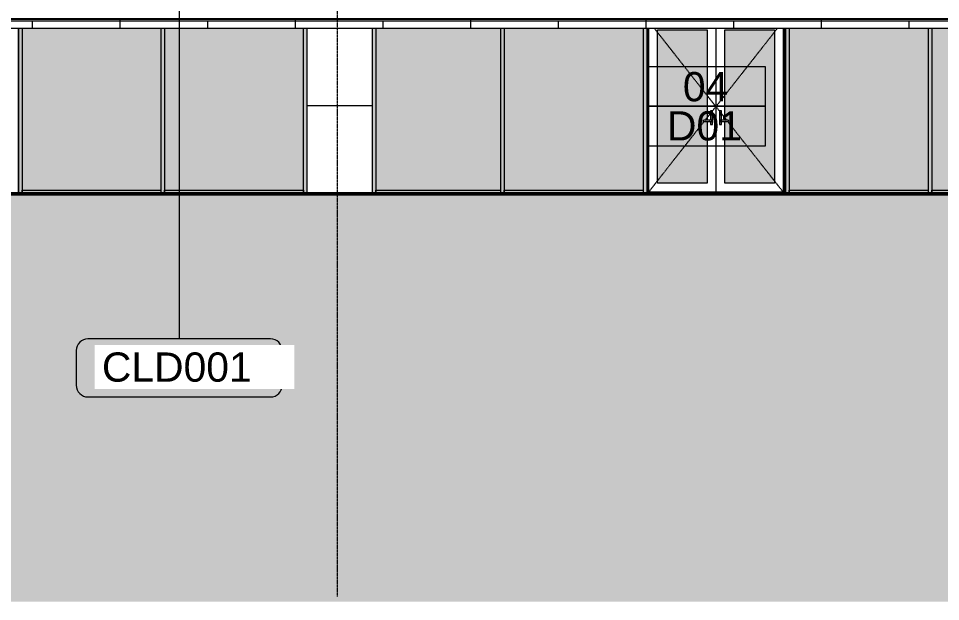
# Model space of a CAD drawing. Header units: millimetres. Extents: x -2361666 to -2009843, y -375 to 29863.
# Drawn here: x -2056963 to -2044342, y -375 to 7600 of the extents above; entities that cross this region are included whole.
import ezdxf

# ---------------------------------------------------------------- set-up
doc = ezdxf.new("R2010")
doc.units = ezdxf.units.MM
for name, pattern in [('AEC_Center', [24, 12, -4, 4, -4]), ('Dash Small', [9, 3, -1.5, 3, -1.5]), ('Grid Line', [21, 12, -3, 3, -3])]:
    doc.linetypes.add(name, pattern=pattern)
for name, color, linetype, lineweight in [('A-ANNO-KEYN', 231, 'Continuous', 5), ('A-CLNG', 13, 'Continuous', 5), ('A-CLNG-PATT', 13, 'Continuous', 5), ('A-DETL', 90, 'Continuous', 50), ('A-DETL-GENF', 92, 'Continuous', 5), ('A-DOOR', 31, 'Continuous', 5), ('A-DOOR-FRAM', 31, 'Continuous', 5), ('A-DOOR-GLAZ', 31, 'Continuous', 5), ('A-DOOR-IDEN', 31, 'Continuous', 5), ('A-FLOR-LEVL', 51, 'Continuous', 5), ('A-GLAZ-CURT', 52, 'Continuous', 5), ('A-GLAZ-CWMG', 51, 'Continuous', 5), ('A-ROOF', 132, 'Continuous', 5), ('A-WALL', 113, 'Continuous', 5), ('A-WALL-PATT', 111, 'Continuous', 5), ('S-GRID', 1, 'Continuous', 5)]:
    doc.layers.add(name, color=color, linetype=linetype, lineweight=lineweight)
doc.styles.add('Arial_2', font='arial.ttf', dxfattribs={"height": 400})

# ---------------------------------------------------------------- blocks, each defined once
blk = doc.blocks.new('System Panel - Glazed-1425433-SOUTH EAST - PART C')
at = {"layer": 'A-GLAZ-CURT'}
blk.add_hatch(color=256, dxfattribs=at).paths.add_polyline_path([(-1604923, 5250), (-1603035, 5250), (-1603035, 7465), (-1604935, 7465), (-1604935, 5250)])
blk = doc.blocks.new('Rectangular Mullion - 50x100mm-1215462-SOUTH EAST - PART C')
at = {"layer": 'A-GLAZ-CWMG'}
blk.add_hatch(color=256, dxfattribs=at).paths.add_polyline_path([(-1604923, 5200), (-1603035, 5200), (-1603035, 5250), (-1604935, 5250), (-1604935, 5200)])
for p, q in [((-1604935, 5200), (-1604935, 5250)), ((-1604935, 5250), (-1603035, 5250)), ((-1603035, 5250), (-1603035, 5200))]:
    blk.add_line(p, q, dxfattribs=at)
blk = doc.blocks.new('Rectangular Mullion - 50x100mm-V407-SOUTH EAST - PART C')
at = {"layer": 'A-GLAZ-CWMG'}
h = blk.add_hatch(color=256, dxfattribs=at)
h.paths.add_polyline_path([(-1602985, 5200), (-1602985, 7465), (-1603035, 7465), (-1603035, 5200)])
h.paths.add_polyline_path([(-1603035, 7592), (-1602985, 7592), (-1602985, 7600), (-1603035, 7600)])
for p, q in [((-1603035, 7592), (-1603035, 7600)), ((-1602985, 7592), (-1602985, 7600)), ((-1603035, 5200), (-1603035, 7465)), ((-1602985, 5200), (-1602985, 7465))]:
    blk.add_line(p, q, dxfattribs=at)
blk = doc.blocks.new('Rectangular Mullion - 50x100mm-V408-SOUTH EAST - PART C')
at = {"layer": 'A-GLAZ-CWMG'}
h = blk.add_hatch(color=256, dxfattribs=at)
h.paths.add_polyline_path([(-1604935, 5200), (-1604935, 7465), (-1604985, 7465), (-1604985, 5200)])
h.paths.add_polyline_path([(-1604985, 7592), (-1604935, 7592), (-1604935, 7600), (-1604985, 7600)])
for p, q in [((-1604985, 7600), (-1604985, 7592)), ((-1604935, 7600), (-1604935, 7592)), ((-1604985, 7465), (-1604985, 5200)), ((-1604935, 7465), (-1604935, 5200))]:
    blk.add_line(p, q, dxfattribs=at)
blk = doc.blocks.new('Rectangular Mullion - 50x100mm-V409-SOUTH EAST - PART C')
at = {"layer": 'A-GLAZ-CWMG'}
h = blk.add_hatch(color=256, dxfattribs=at)
h.paths.add_polyline_path([(-1606885, 5200), (-1606885, 7465), (-1606935, 7465), (-1606935, 5200)])
h.paths.add_polyline_path([(-1606935, 7592), (-1606885, 7592), (-1606885, 7600), (-1606935, 7600)])
for p, q in [((-1606935, 7600), (-1606935, 7592)), ((-1606885, 7600), (-1606885, 7592)), ((-1606935, 7465), (-1606935, 5200)), ((-1606885, 7465), (-1606885, 5200))]:
    blk.add_line(p, q, dxfattribs=at)
blk = doc.blocks.new('Rectangular Mullion - 50x100mm-1425424-SOUTH EAST - PART C')
at = {"layer": 'A-GLAZ-CWMG'}
blk.add_hatch(color=256, dxfattribs=at).paths.add_polyline_path([(-1603257, 7592), (-1603035, 7592), (-1603035, 7600), (-1604935, 7600), (-1604935, 7592), (-1604923, 7592)])
for p, q in [((-1604935, 7592), (-1604935, 7600)), ((-1603035, 7600), (-1603035, 7592))]:
    blk.add_line(p, q, dxfattribs=at)
blk = doc.blocks.new('Rectangular Mullion - 50x100mm-V412-SOUTH EAST - PART C')
at = {"layer": 'A-GLAZ-CWMG'}
h = blk.add_hatch(color=256, dxfattribs=at)
h.paths.add_polyline_path([(-1602043, 5200), (-1602043, 7465), (-1602093, 7465), (-1602093, 5200)])
h.paths.add_polyline_path([(-1602093, 7592), (-1602043, 7592), (-1602043, 7600), (-1602093, 7600)])
for p, q in [((-1602093, 7600), (-1602093, 7592)), ((-1602043, 7600), (-1602043, 7592)), ((-1602093, 7465), (-1602093, 5200)), ((-1602043, 7465), (-1602043, 5200))]:
    blk.add_line(p, q, dxfattribs=at)
blk = doc.blocks.new('System Panel - Glazed-2654086-SOUTH EAST - PART C')
at = {"layer": 'A-GLAZ-CURT'}
blk.add_hatch(color=256, dxfattribs=at).paths.add_polyline_path([(-1612422, 5250), (-1610835, 5250), (-1610835, 7465), (-1612543, 7465), (-1612543, 5250)])
blk = doc.blocks.new('Rectangular Mullion - 50x100mm-2654084-SOUTH EAST - PART C')
at = {"layer": 'A-GLAZ-CWMG'}
blk.add_hatch(color=256, dxfattribs=at).paths.add_polyline_path([(-1612422, 5200), (-1610835, 5200), (-1610835, 5250), (-1612543, 5250), (-1612543, 5200)])
for p, q in [((-1612543, 5200), (-1612543, 5250)), ((-1612543, 5250), (-1610835, 5250)), ((-1610835, 5250), (-1610835, 5200))]:
    blk.add_line(p, q, dxfattribs=at)
blk = doc.blocks.new('Rectangular Mullion - 50x100mm-V410-SOUTH EAST - PART C')
at = {"layer": 'A-GLAZ-CWMG'}
h = blk.add_hatch(color=256, dxfattribs=at)
h.paths.add_polyline_path([(-1610785, 5200), (-1610785, 7465), (-1610835, 7465), (-1610835, 5200)])
h.paths.add_polyline_path([(-1610835, 7592), (-1610785, 7592), (-1610785, 7600), (-1610835, 7600)])
for p, q in [((-1610835, 7600), (-1610835, 7592)), ((-1610785, 7600), (-1610785, 7592)), ((-1610835, 7465), (-1610835, 5200)), ((-1610785, 7465), (-1610785, 5200))]:
    blk.add_line(p, q, dxfattribs=at)
blk = doc.blocks.new('X_Door-Panel-Hinge-Standard - Standard-1909126-SOUTH EAST - PART C')
at = {"layer": 'A-DOOR-GLAZ'}
h = blk.add_hatch(color=256, dxfattribs=at)
h.paths.add_polyline_path([(-1607749, 6207), (-1607748, 6194), (-1607745, 6202), (-1607748, 6206)])
h.paths.add_polyline_path([(-1607087, 5345), (-1607087, 7445), (-1607767, 7445), (-1607767, 6208), (-1607722, 6206), (-1607720, 6198), (-1607723, 6192), (-1607732, 6194), (-1607744, 6193), (-1607767, 6192), (-1607767, 5345)])
at = {"layer": 'A-DOOR', "linetype": 'Dash Small'}
for p, q in [((-1607887, 6395), (-1607046, 7465)), ((-1607840, 6335), (-1607887, 6395)), ((-1607739, 6207), (-1607814, 6302)), ((-1606967, 5225), (-1607729, 6194))]:
    blk.add_line(p, q, dxfattribs=at)
at = {"layer": 'A-DOOR'}
for p, q in [((-1607887, 5225), (-1607887, 7465)), ((-1606967, 7465), (-1606967, 5225)), ((-1607767, 7445), (-1607087, 7445)), ((-1607767, 6208), (-1607767, 7445)), ((-1607087, 7445), (-1607087, 5345)), ((-1607767, 5345), (-1607767, 6193)), ((-1607087, 5345), (-1607767, 5345)), ((-1606967, 5225), (-1607887, 5225))]:
    blk.add_line(p, q, dxfattribs=at)
blk = doc.blocks.new('X_Door-Panel-Hinge-Standard - Standard-1909127-SOUTH EAST - PART C')
at = {"layer": 'A-DOOR-GLAZ'}
h = blk.add_hatch(color=256, dxfattribs=at)
h.paths.add_polyline_path([(-1608027, 6193), (-1608028, 6206), (-1608033, 6200), (-1608028, 6194)])
h.paths.add_polyline_path([(-1608689, 5345), (-1608009, 5345), (-1608009, 6192), (-1608054, 6193), (-1608057, 6202), (-1608053, 6208), (-1608045, 6206), (-1608033, 6207), (-1608009, 6208), (-1608009, 7445), (-1608689, 7445), (-1608689, 6025)])
at = {"layer": 'A-DOOR'}
for p, q in [((-1608809, 5225), (-1608809, 7465)), ((-1607889, 7465), (-1607889, 5225)), ((-1608689, 5345), (-1608689, 7445)), ((-1608689, 7445), (-1608009, 7445)), ((-1608009, 7445), (-1608009, 6208)), ((-1608009, 6193), (-1608009, 5345)), ((-1608009, 5345), (-1608689, 5345)), ((-1607889, 5225), (-1608809, 5225))]:
    blk.add_line(p, q, dxfattribs=at)
at = {"layer": 'A-DOOR', "linetype": 'Dash Small'}
for p, q in [((-1607889, 6395), (-1608731, 7465)), ((-1607937, 6335), (-1607889, 6395)), ((-1608809, 5225), (-1608048, 6194)), ((-1608037, 6207), (-1607962, 6302))]:
    blk.add_line(p, q, dxfattribs=at)
blk = doc.blocks.new('X_Door-Frame-Wood - Standard-V413-SOUTH EAST - PART C')
at = {"layer": 'A-DOOR-FRAM'}
for p, q in [((-1598331, 7600), (-1598331, 7592)), ((-1596445, 7600), (-1596445, 7592)), ((-1598331, 7465), (-1598331, 5200)), ((-1598311, 5200), (-1598311, 7465)), ((-1596465, 5200), (-1596465, 7465)), ((-1596445, 7465), (-1596445, 5200)), ((-1598286, 5200), (-1598286, 5225)), ((-1596490, 5225), (-1596490, 5200))]:
    blk.add_line(p, q, dxfattribs=at)
blk = doc.blocks.new('X_Door-Handle-Lockwood 4800 Series Lever - Standard-V414-SOUTH EAST - PART C')
at = {"layer": 'A-DOOR'}
h = blk.add_hatch(color=256, dxfattribs=at)
h.paths.add_polyline_path([(-1597452, 6150), (-1597436, 6151), (-1597439, 6310), (-1597442, 6284), (-1597449, 6281), (-1597456, 6284), (-1597459, 6291), (-1597461, 6324), (-1597462, 6334), (-1597462, 6208), (-1597454, 6209), (-1597447, 6210), (-1597441, 6205), (-1597440, 6197), (-1597444, 6191), (-1597452, 6190), (-1597462, 6192), (-1597461, 6150), (-1597454, 6150)])
h.paths.add_polyline_path([(-1597440, 6306), (-1597437, 6335), (-1597462, 6334), (-1597457, 6309), (-1597452, 6313), (-1597444, 6312), (-1597441, 6308)])
for points in [[(-1597449, 6281), (-1597443, 6284), (-1597439, 6291), (-1597441, 6308), (-1597453, 6312), (-1597459, 6306), (-1597459, 6288), (-1597452, 6282), (-1597451, 6281)], [(-1597545, 6200), (-1597531, 6202), (-1597527, 6207), (-1597555, 6206), (-1597558, 6200), (-1597551, 6200)], [(-1597553, 6192), (-1597545, 6194), (-1597535, 6193), (-1597528, 6194), (-1597535, 6200), (-1597556, 6198), (-1597554, 6193)], [(-1597527, 6200), (-1597476, 6202), (-1597476, 6208), (-1597527, 6206), (-1597527, 6202)], [(-1597527, 6192), (-1597476, 6194), (-1597476, 6200), (-1597527, 6198), (-1597527, 6193)], [(-1597466, 6192), (-1597447, 6195), (-1597447, 6200), (-1597472, 6198), (-1597476, 6193), (-1597470, 6192)], [(-1597459, 6200), (-1597446, 6202), (-1597449, 6206), (-1597470, 6208), (-1597475, 6206), (-1597470, 6200), (-1597462, 6200)]]:
    blk.add_hatch(color=256, dxfattribs=at).paths.add_polyline_path(points)
for p, q in [((-1597462, 6334), (-1597462, 6208)), ((-1597437, 6335), (-1597461, 6335)), ((-1597436, 6151), (-1597436, 6334)), ((-1597476, 6208), (-1597527, 6208)), ((-1597527, 6192), (-1597476, 6192)), ((-1597462, 6192), (-1597462, 6151)), ((-1597459, 6303), (-1597459, 6291)), ((-1597439, 6291), (-1597439, 6303)), ((-1597461, 6150), (-1597437, 6150))]:
    blk.add_line(p, q, dxfattribs=at)
at = {"layer": 'A-DOOR', "flags": 128}
for points in [[(-1597562, 6200), (-1597562, 6200), (-1597562, 6201), (-1597562, 6201), (-1597562, 6201), (-1597562, 6202), (-1597562, 6202), (-1597562, 6202), (-1597562, 6203), (-1597562, 6203), (-1597562, 6203), (-1597561, 6203), (-1597561, 6204), (-1597561, 6204), (-1597561, 6204), (-1597561, 6205), (-1597561, 6205), (-1597560, 6205), (-1597560, 6205), (-1597560, 6206), (-1597560, 6206), (-1597560, 6206), (-1597559, 6206), (-1597559, 6206), (-1597559, 6207), (-1597559, 6207), (-1597558, 6207), (-1597558, 6207), (-1597558, 6207), (-1597557, 6207), (-1597557, 6207), (-1597557, 6208), (-1597557, 6208), (-1597556, 6208), (-1597556, 6208), (-1597556, 6208), (-1597555, 6208), (-1597555, 6208), (-1597555, 6208), (-1597554, 6208), (-1597554, 6208)], [(-1597554, 6192), (-1597555, 6192), (-1597555, 6192), (-1597555, 6192), (-1597556, 6192), (-1597556, 6192), (-1597556, 6192), (-1597556, 6192), (-1597557, 6192), (-1597557, 6193), (-1597557, 6193), (-1597558, 6193), (-1597558, 6193), (-1597558, 6193), (-1597558, 6193), (-1597559, 6193), (-1597559, 6194), (-1597559, 6194), (-1597560, 6194), (-1597560, 6194), (-1597560, 6194), (-1597560, 6195), (-1597560, 6195), (-1597561, 6195), (-1597561, 6195), (-1597561, 6196), (-1597561, 6196), (-1597561, 6196), (-1597561, 6197), (-1597562, 6197), (-1597562, 6197), (-1597562, 6197), (-1597562, 6198), (-1597562, 6198), (-1597562, 6198), (-1597562, 6199), (-1597562, 6199), (-1597562, 6199), (-1597562, 6200), (-1597562, 6200), (-1597562, 6200)], [(-1597527, 6208), (-1597528, 6208), (-1597529, 6208), (-1597530, 6208), (-1597532, 6208), (-1597533, 6208), (-1597534, 6208), (-1597535, 6208), (-1597536, 6208), (-1597537, 6208), (-1597538, 6208), (-1597539, 6208), (-1597540, 6208), (-1597541, 6208), (-1597542, 6208), (-1597542, 6208), (-1597543, 6208), (-1597544, 6208), (-1597545, 6208), (-1597546, 6208), (-1597547, 6208), (-1597547, 6208), (-1597548, 6208), (-1597549, 6208), (-1597549, 6208), (-1597550, 6208), (-1597551, 6208), (-1597551, 6208), (-1597552, 6208), (-1597552, 6208), (-1597552, 6208), (-1597553, 6208), (-1597553, 6208), (-1597553, 6208), (-1597554, 6208), (-1597554, 6208), (-1597554, 6208), (-1597554, 6208), (-1597554, 6208), (-1597554, 6208)], [(-1597554, 6192), (-1597554, 6192), (-1597554, 6192), (-1597554, 6192), (-1597554, 6192), (-1597554, 6192), (-1597553, 6192), (-1597553, 6192), (-1597553, 6192), (-1597553, 6192), (-1597552, 6192), (-1597552, 6192), (-1597551, 6192), (-1597551, 6192), (-1597550, 6192), (-1597550, 6192), (-1597549, 6192), (-1597548, 6192), (-1597548, 6192), (-1597547, 6192), (-1597546, 6192), (-1597545, 6192), (-1597544, 6192), (-1597544, 6192), (-1597543, 6192), (-1597542, 6192), (-1597541, 6192), (-1597540, 6192), (-1597539, 6192), (-1597538, 6192), (-1597537, 6192), (-1597536, 6192), (-1597535, 6192), (-1597534, 6192), (-1597533, 6192), (-1597532, 6192), (-1597531, 6192), (-1597530, 6192), (-1597529, 6192), (-1597528, 6192), (-1597527, 6192)], [(-1597449, 6208), (-1597449, 6208), (-1597449, 6208), (-1597449, 6208), (-1597450, 6208), (-1597450, 6208), (-1597450, 6208), (-1597450, 6208), (-1597451, 6208), (-1597451, 6208), (-1597451, 6208), (-1597452, 6208), (-1597452, 6208), (-1597453, 6208), (-1597453, 6208), (-1597454, 6208), (-1597455, 6208), (-1597455, 6208), (-1597456, 6208), (-1597457, 6208), (-1597457, 6208), (-1597458, 6208), (-1597459, 6208), (-1597460, 6208), (-1597461, 6208), (-1597462, 6208), (-1597463, 6208), (-1597464, 6208), (-1597464, 6208), (-1597465, 6208), (-1597466, 6208), (-1597467, 6208), (-1597469, 6208), (-1597470, 6208), (-1597471, 6208), (-1597472, 6208), (-1597473, 6208), (-1597474, 6208), (-1597475, 6208), (-1597476, 6208), (-1597476, 6208)], [(-1597476, 6192), (-1597475, 6192), (-1597474, 6192), (-1597473, 6192), (-1597472, 6192), (-1597471, 6192), (-1597470, 6192), (-1597469, 6192), (-1597468, 6192), (-1597467, 6192), (-1597466, 6192), (-1597465, 6192), (-1597464, 6192), (-1597463, 6192), (-1597462, 6192), (-1597461, 6192), (-1597460, 6192), (-1597459, 6192), (-1597458, 6192), (-1597458, 6192), (-1597457, 6192), (-1597456, 6192), (-1597455, 6192), (-1597455, 6192), (-1597454, 6192), (-1597454, 6192), (-1597453, 6192), (-1597452, 6192), (-1597452, 6192), (-1597451, 6192), (-1597451, 6192), (-1597451, 6192), (-1597450, 6192), (-1597450, 6192), (-1597450, 6192), (-1597450, 6192), (-1597449, 6192), (-1597449, 6192), (-1597449, 6192), (-1597449, 6192)]]:
    blk.add_lwpolyline(points, dxfattribs=at)
at = {"layer": 'A-DOOR'}
for centre, radius, start, end in [((-1597461, 6334), 1, 90, 180), ((-1597449, 6303), 10, 360, 180), ((-1597449, 6303), 10, 0, 120), ((-1597437, 6334), 1, 0, 90), ((-1597554, 6200), 8, 90, 270), ((-1597554, 6200), 8, 90.0001, 180), ((-1597554, 6200), 8, 180, 270), ((-1597449, 6291), 10, 180, 0), ((-1597449, 6291), 10, 195, 210), ((-1597449, 6200), 10, 0, 135), ((-1597449, 6200), 10, 225, 0), ((-1597449, 6291), 10, 240, 300), ((-1597449, 6200), 8, 90.0001, 120), ((-1597449, 6200), 8, 240, 270), ((-1597449, 6200), 8, 270, 90), ((-1597449, 6200), 8, 0, 90), ((-1597449, 6200), 8, 270.0001, 0), ((-1597449, 6291), 10, 315, 0), ((-1597449, 6303), 10, 0, 15), ((-1597449, 6303), 10, 0, 15), ((-1597461, 6151), 1, 180, 270), ((-1597437, 6151), 1, 270, 0)]:
    blk.add_arc(centre, radius, start, end, dxfattribs=at)
blk = doc.blocks.new('X_Door-Handle-Lockwood 4800 Series Lever - Standard-765406-SOUTH EAST - PART C')
at = {"layer": 'A-DOOR'}
h = blk.add_hatch(color=256, dxfattribs=at)
h.paths.add_polyline_path([(-1607839, 6150), (-1607814, 6151), (-1607814, 6192), (-1607822, 6191), (-1607830, 6190), (-1607836, 6195), (-1607837, 6203), (-1607832, 6209), (-1607825, 6210), (-1607814, 6208), (-1607817, 6310), (-1607820, 6284), (-1607827, 6281), (-1607834, 6284), (-1607837, 6291), (-1607839, 6324), (-1607840, 6334), (-1607840, 6151)])
h.paths.add_polyline_path([(-1607837, 6306), (-1607832, 6312), (-1607825, 6313), (-1607819, 6308), (-1607817, 6310), (-1607815, 6335), (-1607840, 6334), (-1607837, 6308)])
for points in [[(-1607827, 6281), (-1607820, 6285), (-1607817, 6291), (-1607819, 6309), (-1607827, 6312), (-1607837, 6306), (-1607837, 6303), (-1607836, 6289), (-1607830, 6282), (-1607829, 6281)], [(-1607811, 6192), (-1607801, 6194), (-1607807, 6200), (-1607831, 6200), (-1607830, 6194), (-1607812, 6192)], [(-1607817, 6200), (-1607804, 6202), (-1607800, 6207), (-1607820, 6207), (-1607830, 6205), (-1607830, 6200), (-1607818, 6200)], [(-1607749, 6200), (-1607749, 6208), (-1607800, 6206), (-1607800, 6200), (-1607767, 6200)], [(-1607749, 6192), (-1607749, 6200), (-1607800, 6198), (-1607800, 6192), (-1607767, 6192)], [(-1607723, 6192), (-1607719, 6200), (-1607745, 6198), (-1607749, 6193), (-1607725, 6193)], [(-1607732, 6200), (-1607720, 6202), (-1607723, 6208), (-1607732, 6206), (-1607741, 6207), (-1607748, 6206), (-1607741, 6200), (-1607735, 6200)]]:
    blk.add_hatch(color=256, dxfattribs=at).paths.add_polyline_path(points)
for p, q in [((-1607840, 6334), (-1607840, 6151)), ((-1607815, 6335), (-1607839, 6335)), ((-1607814, 6208), (-1607814, 6334)), ((-1607837, 6303), (-1607837, 6291)), ((-1607817, 6291), (-1607817, 6303)), ((-1607814, 6151), (-1607814, 6192)), ((-1607749, 6208), (-1607800, 6208)), ((-1607800, 6192), (-1607749, 6192)), ((-1607839, 6150), (-1607815, 6150))]:
    blk.add_line(p, q, dxfattribs=at)
at = {"layer": 'A-DOOR', "flags": 128}
for points in [[(-1607835, 6200), (-1607835, 6200), (-1607835, 6201), (-1607835, 6201), (-1607835, 6201), (-1607835, 6202), (-1607835, 6202), (-1607835, 6202), (-1607835, 6203), (-1607835, 6203), (-1607835, 6203), (-1607834, 6203), (-1607834, 6204), (-1607834, 6204), (-1607834, 6204), (-1607834, 6205), (-1607834, 6205), (-1607833, 6205), (-1607833, 6205), (-1607833, 6206), (-1607833, 6206), (-1607833, 6206), (-1607832, 6206), (-1607832, 6206), (-1607832, 6207), (-1607832, 6207), (-1607831, 6207), (-1607831, 6207), (-1607831, 6207), (-1607830, 6207), (-1607830, 6207), (-1607830, 6208), (-1607830, 6208), (-1607829, 6208), (-1607829, 6208), (-1607829, 6208), (-1607828, 6208), (-1607828, 6208), (-1607828, 6208), (-1607827, 6208), (-1607827, 6208)], [(-1607827, 6192), (-1607828, 6192), (-1607828, 6192), (-1607828, 6192), (-1607829, 6192), (-1607829, 6192), (-1607829, 6192), (-1607829, 6192), (-1607830, 6192), (-1607830, 6193), (-1607830, 6193), (-1607831, 6193), (-1607831, 6193), (-1607831, 6193), (-1607831, 6193), (-1607832, 6193), (-1607832, 6194), (-1607832, 6194), (-1607833, 6194), (-1607833, 6194), (-1607833, 6194), (-1607833, 6195), (-1607833, 6195), (-1607834, 6195), (-1607834, 6195), (-1607834, 6196), (-1607834, 6196), (-1607834, 6196), (-1607834, 6197), (-1607835, 6197), (-1607835, 6197), (-1607835, 6197), (-1607835, 6198), (-1607835, 6198), (-1607835, 6198), (-1607835, 6199), (-1607835, 6199), (-1607835, 6199), (-1607835, 6200), (-1607835, 6200), (-1607835, 6200)], [(-1607800, 6208), (-1607801, 6208), (-1607802, 6208), (-1607803, 6208), (-1607805, 6208), (-1607806, 6208), (-1607807, 6208), (-1607808, 6208), (-1607809, 6208), (-1607810, 6208), (-1607811, 6208), (-1607812, 6208), (-1607813, 6208), (-1607814, 6208), (-1607815, 6208), (-1607815, 6208), (-1607816, 6208), (-1607817, 6208), (-1607818, 6208), (-1607819, 6208), (-1607820, 6208), (-1607820, 6208), (-1607821, 6208), (-1607822, 6208), (-1607822, 6208), (-1607823, 6208), (-1607824, 6208), (-1607824, 6208), (-1607825, 6208), (-1607825, 6208), (-1607825, 6208), (-1607826, 6208), (-1607826, 6208), (-1607826, 6208), (-1607827, 6208), (-1607827, 6208), (-1607827, 6208), (-1607827, 6208), (-1607827, 6208), (-1607827, 6208)], [(-1607827, 6192), (-1607827, 6192), (-1607827, 6192), (-1607827, 6192), (-1607827, 6192), (-1607827, 6192), (-1607826, 6192), (-1607826, 6192), (-1607826, 6192), (-1607826, 6192), (-1607825, 6192), (-1607825, 6192), (-1607824, 6192), (-1607824, 6192), (-1607823, 6192), (-1607823, 6192), (-1607822, 6192), (-1607821, 6192), (-1607821, 6192), (-1607820, 6192), (-1607819, 6192), (-1607818, 6192), (-1607817, 6192), (-1607817, 6192), (-1607816, 6192), (-1607815, 6192), (-1607814, 6192), (-1607813, 6192), (-1607812, 6192), (-1607811, 6192), (-1607810, 6192), (-1607809, 6192), (-1607808, 6192), (-1607807, 6192), (-1607806, 6192), (-1607805, 6192), (-1607804, 6192), (-1607803, 6192), (-1607802, 6192), (-1607801, 6192), (-1607800, 6192)], [(-1607722, 6208), (-1607722, 6208), (-1607722, 6208), (-1607722, 6208), (-1607723, 6208), (-1607723, 6208), (-1607723, 6208), (-1607723, 6208), (-1607724, 6208), (-1607724, 6208), (-1607724, 6208), (-1607725, 6208), (-1607725, 6208), (-1607726, 6208), (-1607726, 6208), (-1607727, 6208), (-1607728, 6208), (-1607728, 6208), (-1607729, 6208), (-1607730, 6208), (-1607730, 6208), (-1607731, 6208), (-1607732, 6208), (-1607733, 6208), (-1607734, 6208), (-1607735, 6208), (-1607736, 6208), (-1607737, 6208), (-1607737, 6208), (-1607738, 6208), (-1607739, 6208), (-1607740, 6208), (-1607742, 6208), (-1607743, 6208), (-1607744, 6208), (-1607745, 6208), (-1607746, 6208), (-1607747, 6208), (-1607748, 6208), (-1607749, 6208), (-1607749, 6208)], [(-1607749, 6192), (-1607748, 6192), (-1607747, 6192), (-1607746, 6192), (-1607745, 6192), (-1607744, 6192), (-1607743, 6192), (-1607742, 6192), (-1607741, 6192), (-1607740, 6192), (-1607739, 6192), (-1607738, 6192), (-1607737, 6192), (-1607736, 6192), (-1607735, 6192), (-1607734, 6192), (-1607733, 6192), (-1607732, 6192), (-1607731, 6192), (-1607731, 6192), (-1607730, 6192), (-1607729, 6192), (-1607728, 6192), (-1607728, 6192), (-1607727, 6192), (-1607727, 6192), (-1607726, 6192), (-1607725, 6192), (-1607725, 6192), (-1607724, 6192), (-1607724, 6192), (-1607724, 6192), (-1607723, 6192), (-1607723, 6192), (-1607723, 6192), (-1607723, 6192), (-1607722, 6192), (-1607722, 6192), (-1607722, 6192), (-1607722, 6192)]]:
    blk.add_lwpolyline(points, dxfattribs=at)
at = {"layer": 'A-DOOR'}
for centre, radius, start, end in [((-1607839, 6334), 1, 90, 180), ((-1607827, 6303), 10, 0, 180), ((-1607827, 6303), 10, 60, 180), ((-1607815, 6334), 1, 0, 90), ((-1607827, 6303), 10, 165, 180), ((-1607827, 6303), 10, 165, 180), ((-1607827, 6291), 10, 180, 0), ((-1607827, 6291), 10, 180, 225), ((-1607827, 6200), 10, 45, 180), ((-1607827, 6200), 10, 180, 315), ((-1607827, 6200), 8, 90, 270), ((-1607827, 6200), 8, 60, 180), ((-1607827, 6200), 8, 180, 300), ((-1607827, 6291), 10, 240, 300), ((-1607827, 6303), 10, 0, 30), ((-1607827, 6291), 10, 330, 345), ((-1607827, 6303), 10, 0, 15), ((-1607827, 6303), 10, 0, 15), ((-1607722, 6200), 8, 270, 90), ((-1607722, 6200), 8, 0, 90), ((-1607722, 6200), 8, 270, 0), ((-1607839, 6151), 1, 180, 270), ((-1607815, 6151), 1, 270, 0)]:
    blk.add_arc(centre, radius, start, end, dxfattribs=at)
blk = doc.blocks.new('Rectangular Mullion - 50x100mm-2654085-SOUTH EAST - PART C')
at = {"layer": 'A-GLAZ-CWMG'}
blk.add_hatch(color=256, dxfattribs=at).paths.add_polyline_path([(-1612422, 7592), (-1610835, 7592), (-1610835, 7600), (-1612543, 7600), (-1612543, 7592)])
for p, q in [((-1612543, 7592), (-1612543, 7600)), ((-1610835, 7600), (-1610835, 7592))]:
    blk.add_line(p, q, dxfattribs=at)
blk = doc.blocks.new('Area 51 Ceiling - External FC - Area 51 Ceiling - External FC-2924300-SOUTH EAST - PART C')
at = {"layer": 'A-CLNG-PATT'}
h = blk.add_hatch(dxfattribs=at)
h.set_pattern_fill('FP_383', color=256, style=0, pattern_type=2)
h.set_pattern_definition([(90, (-1575571.5, 7591.7), (-2400, 1e-13), []), (180, (-1575571.5, 7591.7), (-1e-13, -1198.355), [])])
h.paths.add_polyline_path([(-1583885, 7562), (-1575864, 7562), (-1575864, 7592), (-1623089, 7592), (-1623089, 7562), (-1584094, 7562)])
h = blk.add_hatch(dxfattribs=at)
h.set_pattern_fill('FP_381', color=256, style=0, pattern_type=2)
h.set_pattern_definition([(180, (-1575571.47, 7465.04), (-2e-14, -125.606), []), (270, (-1575571.5, 7465), (1200, 7e-14), [])])
h.paths.add_polyline_path([(-1616588, 7465), (-1575571, 7465), (-1575864, 7562), (-1623089, 7562), (-1623089, 7573), (-1644149, 7573), (-1644579, 7561), (-1661091, 7562), (-1661122, 7573), (-1665433, 7573), (-1665433, 7465), (-1617421, 7465)])
at = {"layer": 'A-CLNG'}
for p, q in [((-1623089, 7592), (-1575864, 7592)), ((-1665433, 7465), (-1575571, 7465)), ((-1575864, 7562), (-1623089, 7562))]:
    blk.add_line(p, q, dxfattribs=at)
blk = doc.blocks.new('AA_DOOR_MARK _ TYPE MARK_HA2 - Mark _ Type Mark-1751130-SOUTH EAST - PART C')
at = {"layer": 'A-DOOR-IDEN'}
for p, q in [((-1646578, 6940), (-1648178, 6940)), ((-1648178, 6940), (-1648178, 6400)), ((-1646578, 6400), (-1646578, 6940)), ((-1648178, 6400), (-1646578, 6400)), ((-1646578, 6400), (-1648178, 6400)), ((-1648178, 6400), (-1648178, 5860)), ((-1646578, 5860), (-1646578, 6400)), ((-1648178, 5860), (-1646578, 5860))]:
    blk.add_line(p, q, dxfattribs=at)
blk = doc.blocks.new('T-Keynote-ANZRS - Keynote Value _2mm Opaque_ box-1903833-SOUTH EAST - PART C')
at = {"layer": 'A-ANNO-KEYN'}
for p, q in [((-1584450, 9920), (-1586949, 9920)), ((-1587109, 9760), (-1587109, 9286)), ((-1584290, 9286), (-1584290, 9760)), ((-1586949, 9126), (-1584450, 9126))]:
    blk.add_line(p, q, dxfattribs=at)
for centre, start, end in [((-1586949, 9760), 90, 180), ((-1584450, 9760), 0, 90), ((-1586949, 9286), 180, 270), ((-1584450, 9286), 270, 0)]:
    blk.add_arc(centre, 160, start, end, dxfattribs=at)

msp = doc.modelspace()

# ---------------------------------------------------------------- hatches: boundary and pattern name
at = {"layer": 'A-DETL-GENF'}
msp.add_hatch(color=7, dxfattribs=at).paths.add_polyline_path([(-2116896, -375), (-2014959, -375), (-2014959, 5200), (-2116896, 5200), (-2116896, 3019)])
at = {"layer": 'A-WALL'}
h = msp.add_hatch(color=256, dxfattribs=at)
h.paths.add_polyline_path([(-2048359, 5200), (-2048359, 7465), (-2048363, 7465), (-2048363, 5200)])
h.paths.add_polyline_path([(-2046473, 5200), (-2046463, 5200), (-2046463, 7465), (-2046473, 7465), (-2046473, 5225)])
at = {"layer": 'A-WALL-PATT'}
h = msp.add_hatch(dxfattribs=at)
h.set_pattern_fill('FP_341', color=256, style=0, pattern_type=2)
h.set_pattern_definition([(90, (-2051213.4, 5200), (-6000, 4e-13), [1200, -1200]), (90, (-2050013.4, 5200), (-6000, 4e-13), [1200, -1200]), (90, (-2048813.4, 5200), (-6000, 4e-13), [1200, -1200]), (90, (-2050013.4, 6400), (-6000, 4e-13), [1200, -1200]), (90, (-2048813.4, 6400), (-6000, 4e-13), [1200, -1200]), (180, (-2050013.4, 6400), (-3e-13, -2400), [1200, -4800]), (180, (-2048813.4, 7600), (-3e-13, -2400), [1200, -4800]), (90, (-2048813.4, 5200), (-6000, 4e-13), [1200, -1200]), (90, (-2047613.4, 5200), (-6000, 4e-13), [1200, -1200]), (90, (-2047013.4, 5200), (-6000, 4e-13), [1200, -1200]), (90, (-2047613.4, 6400), (-6000, 4e-13), [1200, -1200]), (90, (-2047013.4, 6400), (-6000, 4e-13), [1200, -1200]), (180, (-2047613.4, 6400), (-3e-13, -2400), [1200, -4800]), (180, (-2047013.4, 7600), (-3e-13, -2400), [600, -5400]), (90, (-2051813.4, 5200), (-6000, 4e-13), [1200, -1200]), (90, (-2051213.4, 5200), (-6000, 4e-13), [1200, -1200]), (90, (-2051813.4, 6400), (-6000, 4e-13), [1200, -1200]), (90, (-2051213.4, 6400), (-6000, 4e-13), [1200, -1200]), (180, (-2051813.4, 6400), (-3e-13, -2400), [1200, -4800]), (180, (-2051213.4, 7600), (-3e-13, -2400), [600, -5400]), (90, (-2051213.4, 5200), (-6000, 4e-13), [1200, -1200]), (90, (-2053013.4, 5200), (-6000, 4e-13), [1200, -1200])])
h.paths.add_polyline_path([(-2053013, 5200), (-2052121, 5200), (-2052121, 7465), (-2053013, 7465), (-2053013, 5565)])
h.paths.add_polyline_path([(-2052586, 7592), (-2052121, 7592), (-2052121, 7600), (-2053013, 7600), (-2053013, 7592), (-2052660, 7592)])

# ---------------------------------------------------------------- linework, layer by layer
at = {"layer": 'A-ANNO-KEYN'}
msp.add_line((-2054763, 8492), (-2054763, 3217), dxfattribs=at)
at = {"layer": 'A-DETL'}
msp.add_line((-2014959, 5200), (-2116896, 5200), dxfattribs=at)
at = {"layer": 'A-FLOR-LEVL', "linetype": 'AEC_Center'}
for p, q in [((-2127298, 7600), (-2009843, 7600)), ((-2127298, 5200), (-2009843, 5200))]:
    msp.add_line(p, q, dxfattribs=at)
at = {"layer": 'A-ROOF'}
msp.add_line((-2073117, 7600), (-2025599, 7600), dxfattribs=at)
at = {"layer": 'A-WALL'}
for p, q in [((-2056963, 5200), (-2056963, 7465)), ((-2048363, 7465), (-2048363, 5200)), ((-2048349, 5200), (-2048349, 7465)), ((-2046483, 7465), (-2046483, 5200)), ((-2046463, 5200), (-2046463, 7465))]:
    msp.add_line(p, q, dxfattribs=at)
at = {"layer": 'S-GRID', "linetype": 'Grid Line'}
msp.add_line((-2052596, -305), (-2052596, 24961), dxfattribs=at)

# ---------------------------------------------------------------- block references
at = {"layer": 'A-ANNO-KEYN'}
msp.add_blockref('T-Keynote-ANZRS - Keynote Value _2mm Opaque_ box-1903833-SOUTH EAST - PART C', (-469063, -6703), dxfattribs=at)
at = {"layer": 'A-CLNG'}
msp.add_blockref('Area 51 Ceiling - External FC - Area 51 Ceiling - External FC-2924300-SOUTH EAST - PART C', (-450028, 0), dxfattribs=at)
at = {"layer": 'A-DOOR'}
for name, p in [('X_Door-Frame-Wood - Standard-V413-SOUTH EAST - PART C', (-450028, 0)), ('X_Door-Panel-Hinge-Standard - Standard-1909127-SOUTH EAST - PART C', (-439528, 0)), ('X_Door-Panel-Hinge-Standard - Standard-1909126-SOUTH EAST - PART C', (-439528, 0)), ('X_Door-Handle-Lockwood 4800 Series Lever - Standard-V414-SOUTH EAST - PART C', (-450028, 0)), ('X_Door-Handle-Lockwood 4800 Series Lever - Standard-765406-SOUTH EAST - PART C', (-439528, 0))]:
    msp.add_blockref(name, p, dxfattribs=at)
at = {"layer": 'A-DOOR-IDEN'}
msp.add_blockref('AA_DOOR_MARK _ TYPE MARK_HA2 - Mark _ Type Mark-1751130-SOUTH EAST - PART C', (-400160, 0), dxfattribs=at)
at = {"layer": 'A-GLAZ-CURT'}
for name, p in [('System Panel - Glazed-1425433-SOUTH EAST - PART C', (-451978, 0)), ('System Panel - Glazed-1425433-SOUTH EAST - PART C', (-450028, 0)), ('System Panel - Glazed-2654086-SOUTH EAST - PART C', (-439528, 0)), ('System Panel - Glazed-1425433-SOUTH EAST - PART C', (-445378, 0)), ('System Panel - Glazed-1425433-SOUTH EAST - PART C', (-441478, 0)), ('System Panel - Glazed-1425433-SOUTH EAST - PART C', (-439528, 0))]:
    msp.add_blockref(name, p, dxfattribs=at)
at = {"layer": 'A-GLAZ-CWMG'}
for name, p in [('Rectangular Mullion - 50x100mm-V409-SOUTH EAST - PART C', (-450028, 0)), ('Rectangular Mullion - 50x100mm-1425424-SOUTH EAST - PART C', (-451978, 0)), ('Rectangular Mullion - 50x100mm-V408-SOUTH EAST - PART C', (-450028, 0)), ('Rectangular Mullion - 50x100mm-1425424-SOUTH EAST - PART C', (-450028, 0)), ('Rectangular Mullion - 50x100mm-V407-SOUTH EAST - PART C', (-450028, 0)), ('Rectangular Mullion - 50x100mm-V412-SOUTH EAST - PART C', (-450028, 0)), ('Rectangular Mullion - 50x100mm-2654085-SOUTH EAST - PART C', (-439528, 0)), ('Rectangular Mullion - 50x100mm-V410-SOUTH EAST - PART C', (-439528, 0)), ('Rectangular Mullion - 50x100mm-1425424-SOUTH EAST - PART C', (-445378, 0)), ('Rectangular Mullion - 50x100mm-V408-SOUTH EAST - PART C', (-443428, 0)), ('Rectangular Mullion - 50x100mm-1425424-SOUTH EAST - PART C', (-443428, 0)), ('Rectangular Mullion - 50x100mm-V409-SOUTH EAST - PART C', (-439528, 0)), ('Rectangular Mullion - 50x100mm-1425424-SOUTH EAST - PART C', (-441478, 0)), ('Rectangular Mullion - 50x100mm-V408-SOUTH EAST - PART C', (-439528, 0)), ('Rectangular Mullion - 50x100mm-1425424-SOUTH EAST - PART C', (-439528, 0)), ('Rectangular Mullion - 50x100mm-1215462-SOUTH EAST - PART C', (-451978, 0)), ('Rectangular Mullion - 50x100mm-1215462-SOUTH EAST - PART C', (-450028, 0)), ('Rectangular Mullion - 50x100mm-2654084-SOUTH EAST - PART C', (-439528, 0)), ('Rectangular Mullion - 50x100mm-1215462-SOUTH EAST - PART C', (-445378, 0)), ('Rectangular Mullion - 50x100mm-1215462-SOUTH EAST - PART C', (-441478, 0)), ('Rectangular Mullion - 50x100mm-1215462-SOUTH EAST - PART C', (-439528, 0))]:
    msp.add_blockref(name, p, dxfattribs=at)

# ---------------------------------------------------------------- texts
at = {"layer": 'A-DOOR-IDEN', "char_height": 400, "attachment_point": 1, "style": 'Arial_2'}
for s, insert, width in [('04', (-2047869, 6867), 769.62), ('D01', (-2048086, 6331), 1266.67)]:
    msp.add_mtext(s, dxfattribs=dict(at, insert=insert, width=width))

# ---------------------------------------------------------------- next in the draw order: texts
at = {"layer": 'A-ANNO-KEYN', "insert": (-2055821, 3032), "char_height": 400, "width": 2533.33, "attachment_point": 1, "style": 'Arial_2', "bg_fill": 3, "box_fill_scale": 1.25, "bg_fill_color": 256, "bg_fill_true_color": 13158600, "bg_fill_transparency": 0}
msp.add_mtext('CLD001', dxfattribs=at)

doc.saveas('drawing.dxf')
